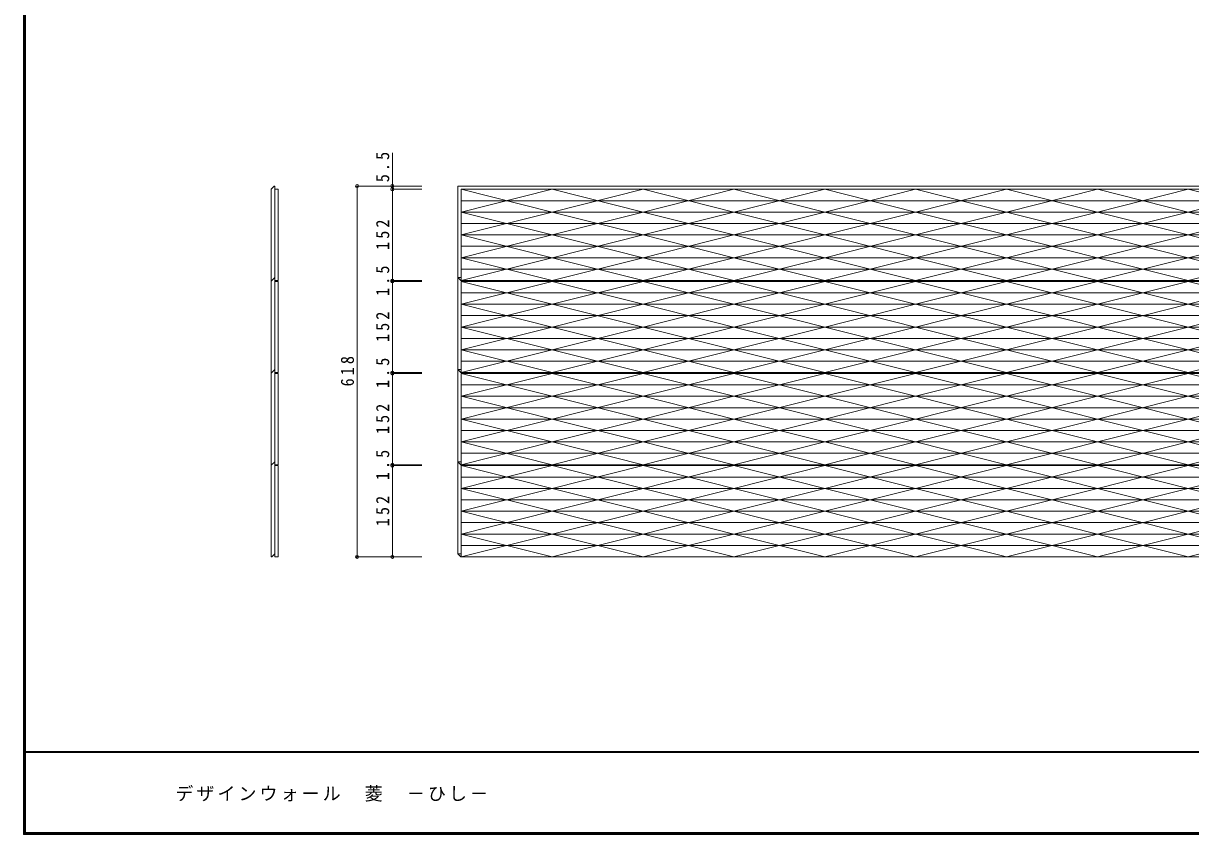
# Model space of a CAD drawing. Units: millimetres at full size, sheet at 1:10. Extents: x -1947 to 1953, y -1436 to 1392.
# Drawn here: x -1947 to -1, y -1402 to -50 of the extents above; entities that cross this region are included whole.
import ezdxf

# ---------------------------------------------------------------- set-up
doc = ezdxf.new("R2010")
doc.units = ezdxf.units.MM
doc.header["$LTSCALE"] = 10
doc.header["$PDMODE"] = 32
doc.header["$PDSIZE"] = 5
doc.layers.add('3-0', color=7, linetype='Continuous', lineweight=18)
doc.layers.add('F-1', color=6, linetype='Continuous', lineweight=18)
doc.layers.add('F-A', color=7, linetype='Continuous')
doc.styles.add('ＭＳ ゴシック', font='')
doc.styles.get('ＭＳ ゴシック').set_extended_font_data('MS Gothic')

msp = doc.modelspace()

# ---------------------------------------------------------------- linework, layer by layer
at = {"layer": '3-0', "color": 3}
for p, q in [((-1331.45, -265.49), (-1331.45, -326.2)), ((-1390.28, -938.7), (-1390.28, -320.7)), ((-1331.45, -326.2), (-1331.45, -478.2)), ((-1331.45, -478.2), (-1331.45, -479.7)), ((-1331.45, -479.7), (-1331.45, -631.7)), ((-1331.45, -631.7), (-1331.45, -633.2)), ((-1331.45, -633.2), (-1331.45, -785.2)), ((-1331.45, -785.2), (-1331.45, -786.7)), ((-1331.45, -786.7), (-1331.45, -938.7))]:
    msp.add_line(p, q, dxfattribs=at)
at = {"layer": '3-0'}
for p, q in [((-1533.64, -325.7), (-1533.64, -478.2)), ((-1527.64, -320.7), (-1527.64, -938.7)), ((-1524.75, -326.2), (-1527.64, -326.2)), ((-1524.75, -326.2), (-1522.14, -326.2)), ((-1522.14, -478.2), (-1522.14, -326.2)), ((-1222.14, -320.7), (1510.36, -320.7)), ((-1216.64, -326.2), (-1065.14, -364.2)), ((-1216.64, -326.2), (1510.36, -326.2)), ((-913.64, -326.2), (-1065.14, -364.2)), ((-1065.14, -326.2), (-913.64, -364.2)), ((-913.64, -326.2), (-762.14, -364.2)), ((-762.14, -326.2), (-913.64, -364.2)), ((-610.64, -326.2), (-762.14, -364.2)), ((-610.64, -326.2), (-459.14, -364.2)), ((-307.64, -326.2), (-459.14, -364.2)), ((-156.14, -326.2), (-307.64, -364.2)), ((-4.64, -326.2), (-156.14, -364.2)), ((146.86, -326.2), (-4.64, -364.2)), ((-1216.64, -345.2), (1510.36, -345.2)), ((-1216.64, -364.2), (1510.36, -364.2)), ((-1065.14, -364.2), (-913.64, -402.2)), ((-762.14, -364.2), (-913.64, -402.2)), ((-1216.64, -383.2), (1510.36, -383.2)), ((-1216.64, -402.2), (1510.36, -402.2)), ((-1216.64, -421.2), (1510.36, -421.2)), ((-1065.14, -440.2), (-1216.64, -478.2)), ((-1216.64, -440.2), (1510.36, -440.2)), ((-913.64, -440.2), (-1065.14, -478.2)), ((-913.64, -440.2), (-762.14, -478.2)), ((-762.14, -440.2), (-610.64, -478.2)), ((-459.14, -440.2), (-610.64, -478.2)), ((-459.14, -440.2), (-307.64, -478.2)), ((-307.64, -440.2), (-156.14, -478.2)), ((-156.14, -440.2), (-4.64, -478.2)), ((-4.64, -440.2), (146.86, -478.2)), ((-1216.64, -459.2), (1510.36, -459.2)), ((-1533.64, -479.2), (-1527.64, -473.2)), ((-1533.64, -478.2), (-1532.64, -478.2)), ((-1533.64, -479.2), (-1533.64, -631.7)), ((-1527.64, -474.2), (-1528.64, -474.2)), ((-1527.64, -478.2), (-1522.14, -478.2)), ((-1524.75, -479.7), (-1527.64, -479.7)), ((-1524.75, -479.7), (-1522.14, -479.7)), ((-1522.14, -631.7), (-1522.14, -479.7)), ((-1222.14, -473.2), (-1217.14, -478.2)), ((-1222.14, -474.2), (-1221.14, -474.2)), ((-1217.14, -478.2), (1510.36, -478.2)), ((-1216.64, -479.7), (-1065.14, -517.7)), ((-913.64, -479.7), (-1065.14, -517.7)), ((-1065.14, -479.7), (-913.64, -517.7)), ((-913.64, -479.7), (-762.14, -517.7)), ((-762.14, -479.7), (-913.64, -517.7)), ((-610.64, -479.7), (-762.14, -517.7)), ((-610.64, -479.7), (-459.14, -517.7)), ((-307.64, -479.7), (-459.14, -517.7)), ((-156.14, -479.7), (-307.64, -517.7)), ((-4.64, -479.7), (-156.14, -517.7)), ((146.86, -479.7), (-4.64, -517.7)), ((-1216.64, -498.7), (1510.36, -498.7)), ((-1216.64, -517.7), (1510.36, -517.7)), ((-1065.14, -517.7), (-913.64, -555.7)), ((-762.14, -517.7), (-913.64, -555.7)), ((-1216.64, -536.7), (1510.36, -536.7)), ((-1216.64, -555.7), (1510.36, -555.7)), ((-1216.64, -574.7), (1510.36, -574.7)), ((-1065.14, -593.7), (-1216.64, -631.7)), ((-1216.64, -593.7), (1510.36, -593.7)), ((-913.64, -593.7), (-1065.14, -631.7)), ((-913.64, -593.7), (-762.14, -631.7)), ((-762.14, -593.7), (-610.64, -631.7)), ((-459.14, -593.7), (-610.64, -631.7)), ((-459.14, -593.7), (-307.64, -631.7)), ((-307.64, -593.7), (-156.14, -631.7)), ((-156.14, -593.7), (-4.64, -631.7)), ((-4.64, -593.7), (146.86, -631.7)), ((-1216.64, -612.7), (1510.36, -612.7)), ((-1533.64, -632.7), (-1527.64, -626.7)), ((-1533.64, -631.7), (-1532.64, -631.7)), ((-1533.64, -632.7), (-1533.64, -785.2)), ((-1527.64, -627.7), (-1528.64, -627.7)), ((-1527.64, -631.7), (-1522.14, -631.7)), ((-1524.75, -633.2), (-1527.64, -633.2)), ((-1524.75, -633.2), (-1522.14, -633.2)), ((-1522.14, -785.2), (-1522.14, -633.2)), ((-1222.14, -626.7), (-1217.14, -631.7)), ((-1222.14, -627.7), (-1221.14, -627.7)), ((-1217.14, -631.7), (1510.36, -631.7)), ((-1216.64, -633.2), (-1065.14, -671.2)), ((-913.64, -633.2), (-1065.14, -671.2)), ((-1065.14, -633.2), (-913.64, -671.2)), ((-913.64, -633.2), (-762.14, -671.2)), ((-762.14, -633.2), (-913.64, -671.2)), ((-610.64, -633.2), (-762.14, -671.2)), ((-610.64, -633.2), (-459.14, -671.2)), ((-307.64, -633.2), (-459.14, -671.2)), ((-156.14, -633.2), (-307.64, -671.2)), ((-4.64, -633.2), (-156.14, -671.2)), ((146.86, -633.2), (-4.64, -671.2)), ((-1216.64, -652.2), (1510.36, -652.2)), ((-1216.64, -671.2), (1510.36, -671.2)), ((-1065.14, -671.2), (-913.64, -709.2)), ((-762.14, -671.2), (-913.64, -709.2)), ((-1216.64, -690.2), (1510.36, -690.2)), ((-1216.64, -709.2), (1510.36, -709.2)), ((-1216.64, -728.2), (1510.36, -728.2)), ((-1065.14, -747.2), (-1216.64, -785.2)), ((-1216.64, -747.2), (1510.36, -747.2)), ((-913.64, -747.2), (-1065.14, -785.2)), ((-913.64, -747.2), (-762.14, -785.2)), ((-762.14, -747.2), (-610.64, -785.2)), ((-459.14, -747.2), (-610.64, -785.2)), ((-459.14, -747.2), (-307.64, -785.2)), ((-307.64, -747.2), (-156.14, -785.2)), ((-156.14, -747.2), (-4.64, -785.2)), ((-4.64, -747.2), (146.86, -785.2)), ((-1216.64, -766.2), (1510.36, -766.2)), ((-1533.64, -786.2), (-1527.64, -780.2)), ((-1533.64, -785.2), (-1532.64, -785.2)), ((-1533.64, -786.2), (-1533.64, -938.7)), ((-1527.64, -781.2), (-1528.64, -781.2)), ((-1527.64, -785.2), (-1522.14, -785.2)), ((-1524.75, -786.7), (-1527.64, -786.7)), ((-1524.75, -786.7), (-1522.14, -786.7)), ((-1522.14, -938.7), (-1522.14, -786.7)), ((-1222.14, -780.2), (-1217.14, -785.2)), ((-1222.14, -781.2), (-1221.14, -781.2)), ((-1217.14, -785.2), (1510.36, -785.2)), ((-1216.64, -786.7), (-1065.14, -824.7)), ((-913.64, -786.7), (-1065.14, -824.7)), ((-1065.14, -786.7), (-913.64, -824.7)), ((-913.64, -786.7), (-762.14, -824.7)), ((-762.14, -786.7), (-913.64, -824.7)), ((-610.64, -786.7), (-762.14, -824.7)), ((-610.64, -786.7), (-459.14, -824.7)), ((-307.64, -786.7), (-459.14, -824.7)), ((-156.14, -786.7), (-307.64, -824.7)), ((-4.64, -786.7), (-156.14, -824.7)), ((146.86, -786.7), (-4.64, -824.7)), ((-1216.64, -805.7), (1510.36, -805.7)), ((-1216.64, -824.7), (1510.36, -824.7)), ((-1065.14, -824.7), (-913.64, -862.7)), ((-762.14, -824.7), (-913.64, -862.7)), ((-1216.64, -843.7), (1510.36, -843.7)), ((-1216.64, -862.7), (1510.36, -862.7)), ((-1216.64, -881.7), (1510.36, -881.7)), ((-1065.14, -900.7), (-1216.64, -938.7)), ((-1216.64, -900.7), (1510.36, -900.7)), ((-913.64, -900.7), (-1065.14, -938.7)), ((-913.64, -900.7), (-762.14, -938.7)), ((-762.14, -900.7), (-610.64, -938.7)), ((-459.14, -900.7), (-610.64, -938.7)), ((-459.14, -900.7), (-307.64, -938.7)), ((-307.64, -900.7), (-156.14, -938.7)), ((-156.14, -900.7), (-4.64, -938.7)), ((-4.64, -900.7), (146.86, -938.7)), ((-1222.14, -933.7), (-1217.14, -938.7)), ((-1216.64, -919.7), (1510.36, -919.7)), ((-1527.64, -938.7), (-1522.14, -938.7)), ((-1217.14, -938.7), (1510.36, -938.7))]:
    msp.add_line(p, q, dxfattribs=at)
at = {"layer": '3-0', "color": 4}
for p, q in [((-1390.28, -320.7), (-1331.45, -320.7)), ((-1331.45, -320.7), (-1282.24, -320.7)), ((-1331.45, -326.2), (-1282.24, -326.2)), ((-1331.45, -478.2), (-1282.24, -478.2)), ((-1331.45, -479.7), (-1282.24, -479.7)), ((-1331.45, -631.7), (-1282.24, -631.7)), ((-1331.45, -633.2), (-1282.24, -633.2)), ((-1331.45, -785.2), (-1282.24, -785.2)), ((-1331.45, -786.7), (-1282.24, -786.7)), ((-1390.28, -938.7), (-1331.45, -938.7)), ((-1331.45, -938.7), (-1282.24, -938.7))]:
    msp.add_line(p, q, dxfattribs=at)
at = {"layer": '3-0'}
for points in [[(-1527.64, -320.7), (-1528.64, -320.7), (-1533.64, -325.7)], [(-1222.14, -320.7), (-1222.14, -473.2), (-1216.64, -473.2)], [(-1216.64, -326.2), (-1216.64, -460.2), (-1216.64, -478.2)], [(-1065.14, -326.2), (-1216.64, -364.2), (-1065.14, -402.2)], [(-762.14, -326.2), (-610.64, -364.2), (-762.14, -402.2)], [(-459.14, -326.2), (-610.64, -364.2), (-459.14, -402.2)], [(-459.14, -326.2), (-307.64, -364.2), (-459.14, -402.2)], [(-307.64, -326.2), (-156.14, -364.2), (-307.64, -402.2)], [(-156.14, -326.2), (-4.64, -364.2), (-156.14, -402.2)], [(-4.64, -326.2), (146.86, -364.2), (-4.64, -402.2)], [(-1065.14, -364.2), (-1216.64, -402.2), (-1065.14, -440.2)], [(-913.64, -364.2), (-1065.14, -402.2), (-913.64, -440.2)], [(-913.64, -364.2), (-762.14, -402.2), (-913.64, -440.2)], [(-762.14, -364.2), (-610.64, -402.2), (-762.14, -440.2)], [(-459.14, -364.2), (-610.64, -402.2), (-459.14, -440.2)], [(-459.14, -364.2), (-307.64, -402.2), (-459.14, -440.2)], [(-307.64, -364.2), (-156.14, -402.2), (-307.64, -440.2)], [(-156.14, -364.2), (-4.64, -402.2), (-156.14, -440.2)], [(-4.64, -364.2), (146.86, -402.2), (-4.64, -440.2)], [(-1065.14, -402.2), (-1216.64, -440.2), (-1065.14, -478.2)], [(-913.64, -402.2), (-1065.14, -440.2), (-913.64, -478.2)], [(-913.64, -402.2), (-762.14, -440.2), (-913.64, -478.2)], [(-762.14, -402.2), (-610.64, -440.2), (-762.14, -478.2)], [(-459.14, -402.2), (-610.64, -440.2), (-459.14, -478.2)], [(-459.14, -402.2), (-307.64, -440.2), (-459.14, -478.2)], [(-307.64, -402.2), (-156.14, -440.2), (-307.64, -478.2)], [(-156.14, -402.2), (-4.64, -440.2), (-156.14, -478.2)], [(-4.64, -402.2), (146.86, -440.2), (-4.64, -478.2)], [(-1222.14, -474.2), (-1222.14, -626.7), (-1216.64, -626.7)], [(-1216.64, -479.7), (-1216.64, -613.7), (-1216.64, -631.7)], [(-1065.14, -479.7), (-1216.64, -517.7), (-1065.14, -555.7)], [(-1216.64, -479.7), (1510.36, -479.7), (1510.36, -631.7)], [(-762.14, -479.7), (-610.64, -517.7), (-762.14, -555.7)], [(-459.14, -479.7), (-610.64, -517.7), (-459.14, -555.7)], [(-459.14, -479.7), (-307.64, -517.7), (-459.14, -555.7)], [(-307.64, -479.7), (-156.14, -517.7), (-307.64, -555.7)], [(-156.14, -479.7), (-4.64, -517.7), (-156.14, -555.7)], [(-4.64, -479.7), (146.86, -517.7), (-4.64, -555.7)], [(-1065.14, -517.7), (-1216.64, -555.7), (-1065.14, -593.7)], [(-913.64, -517.7), (-1065.14, -555.7), (-913.64, -593.7)], [(-913.64, -517.7), (-762.14, -555.7), (-913.64, -593.7)], [(-762.14, -517.7), (-610.64, -555.7), (-762.14, -593.7)], [(-459.14, -517.7), (-610.64, -555.7), (-459.14, -593.7)], [(-459.14, -517.7), (-307.64, -555.7), (-459.14, -593.7)], [(-307.64, -517.7), (-156.14, -555.7), (-307.64, -593.7)], [(-156.14, -517.7), (-4.64, -555.7), (-156.14, -593.7)], [(-4.64, -517.7), (146.86, -555.7), (-4.64, -593.7)], [(-1065.14, -555.7), (-1216.64, -593.7), (-1065.14, -631.7)], [(-913.64, -555.7), (-1065.14, -593.7), (-913.64, -631.7)], [(-913.64, -555.7), (-762.14, -593.7), (-913.64, -631.7)], [(-762.14, -555.7), (-610.64, -593.7), (-762.14, -631.7)], [(-459.14, -555.7), (-610.64, -593.7), (-459.14, -631.7)], [(-459.14, -555.7), (-307.64, -593.7), (-459.14, -631.7)], [(-307.64, -555.7), (-156.14, -593.7), (-307.64, -631.7)], [(-156.14, -555.7), (-4.64, -593.7), (-156.14, -631.7)], [(-4.64, -555.7), (146.86, -593.7), (-4.64, -631.7)], [(-1222.14, -627.7), (-1222.14, -780.2), (-1216.64, -780.2)], [(-1216.64, -633.2), (-1216.64, -767.2), (-1216.64, -785.2)], [(-1065.14, -633.2), (-1216.64, -671.2), (-1065.14, -709.2)], [(-1216.64, -633.2), (1510.36, -633.2), (1510.36, -785.2)], [(-762.14, -633.2), (-610.64, -671.2), (-762.14, -709.2)], [(-459.14, -633.2), (-610.64, -671.2), (-459.14, -709.2)], [(-459.14, -633.2), (-307.64, -671.2), (-459.14, -709.2)], [(-307.64, -633.2), (-156.14, -671.2), (-307.64, -709.2)], [(-156.14, -633.2), (-4.64, -671.2), (-156.14, -709.2)], [(-4.64, -633.2), (146.86, -671.2), (-4.64, -709.2)], [(-1065.14, -671.2), (-1216.64, -709.2), (-1065.14, -747.2)], [(-913.64, -671.2), (-1065.14, -709.2), (-913.64, -747.2)], [(-913.64, -671.2), (-762.14, -709.2), (-913.64, -747.2)], [(-762.14, -671.2), (-610.64, -709.2), (-762.14, -747.2)], [(-459.14, -671.2), (-610.64, -709.2), (-459.14, -747.2)], [(-459.14, -671.2), (-307.64, -709.2), (-459.14, -747.2)], [(-307.64, -671.2), (-156.14, -709.2), (-307.64, -747.2)], [(-156.14, -671.2), (-4.64, -709.2), (-156.14, -747.2)], [(-4.64, -671.2), (146.86, -709.2), (-4.64, -747.2)], [(-1065.14, -709.2), (-1216.64, -747.2), (-1065.14, -785.2)], [(-913.64, -709.2), (-1065.14, -747.2), (-913.64, -785.2)], [(-913.64, -709.2), (-762.14, -747.2), (-913.64, -785.2)], [(-762.14, -709.2), (-610.64, -747.2), (-762.14, -785.2)], [(-459.14, -709.2), (-610.64, -747.2), (-459.14, -785.2)], [(-459.14, -709.2), (-307.64, -747.2), (-459.14, -785.2)], [(-307.64, -709.2), (-156.14, -747.2), (-307.64, -785.2)], [(-156.14, -709.2), (-4.64, -747.2), (-156.14, -785.2)], [(-4.64, -709.2), (146.86, -747.2), (-4.64, -785.2)], [(-1222.14, -781.2), (-1222.14, -933.7), (-1216.64, -933.7)], [(-1216.64, -786.7), (-1216.64, -920.7), (-1216.64, -938.7)], [(-1065.14, -786.7), (-1216.64, -824.7), (-1065.14, -862.7)], [(-1216.64, -786.7), (1510.36, -786.7), (1510.36, -938.7)], [(-762.14, -786.7), (-610.64, -824.7), (-762.14, -862.7)], [(-459.14, -786.7), (-610.64, -824.7), (-459.14, -862.7)], [(-459.14, -786.7), (-307.64, -824.7), (-459.14, -862.7)], [(-307.64, -786.7), (-156.14, -824.7), (-307.64, -862.7)], [(-156.14, -786.7), (-4.64, -824.7), (-156.14, -862.7)], [(-4.64, -786.7), (146.86, -824.7), (-4.64, -862.7)], [(-1065.14, -824.7), (-1216.64, -862.7), (-1065.14, -900.7)], [(-913.64, -824.7), (-1065.14, -862.7), (-913.64, -900.7)], [(-913.64, -824.7), (-762.14, -862.7), (-913.64, -900.7)], [(-762.14, -824.7), (-610.64, -862.7), (-762.14, -900.7)], [(-459.14, -824.7), (-610.64, -862.7), (-459.14, -900.7)], [(-459.14, -824.7), (-307.64, -862.7), (-459.14, -900.7)], [(-307.64, -824.7), (-156.14, -862.7), (-307.64, -900.7)], [(-156.14, -824.7), (-4.64, -862.7), (-156.14, -900.7)], [(-4.64, -824.7), (146.86, -862.7), (-4.64, -900.7)], [(-1065.14, -862.7), (-1216.64, -900.7), (-1065.14, -938.7)], [(-913.64, -862.7), (-1065.14, -900.7), (-913.64, -938.7)], [(-913.64, -862.7), (-762.14, -900.7), (-913.64, -938.7)], [(-762.14, -862.7), (-610.64, -900.7), (-762.14, -938.7)], [(-459.14, -862.7), (-610.64, -900.7), (-459.14, -938.7)], [(-459.14, -862.7), (-307.64, -900.7), (-459.14, -938.7)], [(-307.64, -862.7), (-156.14, -900.7), (-307.64, -938.7)], [(-156.14, -862.7), (-4.64, -900.7), (-156.14, -938.7)], [(-4.64, -862.7), (146.86, -900.7), (-4.64, -938.7)], [(-1533.64, -938.7), (-1532.64, -938.7), (-1527.64, -933.7)]]:
    msp.add_lwpolyline(points, dxfattribs=at)
at = {"layer": '3-0', "color": 3}
for p in [(-1390.28, -320.7), (-1331.45, -320.7), (-1331.45, -326.2), (-1331.45, -478.2), (-1331.45, -479.7), (-1331.45, -631.7), (-1331.45, -633.2), (-1331.45, -785.2), (-1331.45, -786.7), (-1390.28, -938.7), (-1331.45, -938.7)]:
    msp.add_point(p, dxfattribs=at)
at = {"layer": 'F-1'}
for p, q in [((-1946.69, 1391.67), (-1946.69, -1401.67)), ((-1945.03, 1391.67), (-1945.03, -1401.67)), ((-1943.36, 1391.67), (-1943.36, -1401.67)), ((1953.31, -1263.33), (-1946.69, -1263.33)), ((1953.31, -1265), (-1946.69, -1265)), ((1953.31, -1398.33), (-1946.69, -1398.33)), ((1953.31, -1400), (-1946.69, -1400)), ((1953.31, -1401.67), (-1946.69, -1401.67))]:
    msp.add_line(p, q, dxfattribs=at)

# ---------------------------------------------------------------- texts
at = {"layer": '3-0', "char_height": 21.99, "attachment_point": 7, "rotation": 90, "style": 'ＭＳ ゴシック'}
for s, insert in [('\\T1.38;\\W0.9;5.5', (-1336.45, -314.4)), ('\\T1.38;\\W0.9;152', (-1336.45, -427.2)), ('\\T1.38;\\W0.9;1.5', (-1336.45, -503.95)), ('\\T1.38;\\W0.9;152', (-1336.45, -580.7)), ('\\T1.38;\\W0.9;618', (-1395.28, -654.7)), ('\\T1.38;\\W0.9;1.5', (-1336.45, -657.45)), ('\\T1.38;\\W0.9;152', (-1336.45, -734.2)), ('\\T1.38;\\W0.9;1.5', (-1336.45, -810.95)), ('\\T1.38;\\W0.9;152', (-1336.45, -887.7))]:
    msp.add_mtext(s, dxfattribs=dict(at, insert=insert))
at = {"layer": 'F-A', "insert": (-1693.36, -1346.67), "char_height": 21.99, "attachment_point": 7, "style": 'ＭＳ ゴシック'}
msp.add_mtext('\\T1.17;デザインウォール\u3000菱\u3000－ひし－', dxfattribs=at)

doc.saveas('drawing.dxf')
